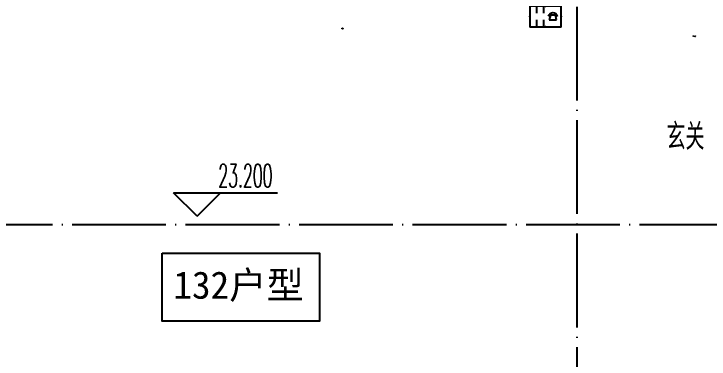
# Model space of a CAD drawing. Extents: x 27938 to 1507990, y 110129 to 923079.
# Drawn here: x 858617 to 863063, y 288152 to 290361 of the extents above; entities that cross this region are included whole.
import ezdxf
from ezdxf.enums import TextEntityAlignment as Align

# ---------------------------------------------------------------- set-up
doc = ezdxf.new("R2010")
doc.units = 0
doc.header["$LTSCALE"] = 1000
doc.header["$MEASUREMENT"] = 0
doc.linetypes.add('DOTE', pattern=[2.42, 2, -0.2, 0.02, -0.2])
for name, color, linetype in [('----建筑底图', 8, 'Continuous'), ('DIM_ELEV', 3, 'Continuous'), ('DOTE', 1, 'Continuous'), ('EQUIP-安防', 3, 'Continuous'), ('PUB_TEXT', 4, 'Continuous'), ('WINDOW', 4, 'Continuous'), ('WINDOW_TEXT', 7, 'Continuous')]:
    doc.layers.add(name, color=color, linetype=linetype)
doc.styles.add('_TCH_DIM', font='SIMPLEX.shx', dxfattribs={"width": 0.7, "bigfont": 'GBCBIG.shx'})
doc.styles.add('_TCH_WINDOW', font='SIMPLEX.shx', dxfattribs={"width": 0.7, "height": 3.5, "bigfont": 'GBCBIG.shx'})
doc.styles.add('_TEL_DIM', font='SIMPLEX', dxfattribs={"width": 0.8, "height": 3.5, "bigfont": 'HZTXT'})
doc.styles.get("Standard").update_dxf_attribs({"font": 'gbenor.shx', "bigfont": 'gbcbig.shx'})
doc.styles.add('黑体', font='simhei.ttf')

# ---------------------------------------------------------------- blocks, each defined once
blk = doc.blocks.new('$equip$00002628')
at = {"linetype": 'Continuous'}
for p, q in [((-0.625, 0.415), (0.625, 0.415)), ((-0.625, -0.415), (-0.625, 0.415)), ((0.071, 0.129), (0.071, 0.415)), ((0.35, 0.129), (0.35, 0.415)), ((0.625, 0.415), (0.625, -0.415)), ((-0.472, 0.01), (-0.409, 0.01)), ((-0.446, -0.138), (-0.395, 0.058)), ((-0.395, 0.058), (-0.395, 0.058)), ((-0.395, 0.058), (-0.206, 0.058)), ((-0.206, 0.058), (-0.155, -0.138)), ((-0.191, 0.01), (-0.129, 0.01)), ((-0.155, -0.138), (-0.446, -0.138)), ((0.071, -0.415), (0.071, -0.129)), ((0.35, -0.415), (0.35, -0.129)), ((0.625, -0.415), (-0.625, -0.415))]:
    blk.add_line(p, q, dxfattribs=at)
at = {"const_width": 0.05}
blk.add_lwpolyline([(-0.625, 0.415), (0.625, 0.415), (0.625, -0.415), (-0.625, -0.415), (-0.625, 0.415), (0.625, 0.415)], dxfattribs=at)
at = {"linetype": 'Continuous'}
blk.add_arc((-0.3, -0.011), 0.173, 6.9897, 173.0103, dxfattribs=at)
for p in [(0, 0.415), (-0.625, 0), (0.625, 0), (0, -0.415)]:
    blk.add_point(p)
at = {"color": 7, "style": '_TEL_DIM', "flags": 1}
blk.add_attdef('A', text='', height=0.000025, dxfattribs=at).set_placement((0, 0), align=Align.MIDDLE_CENTER)
blk = doc.blocks.new('GDFGDDADWADAW')
at = {"layer": 'EQUIP-安防', "xscale": -160, "yscale": 160, "zscale": 160}
blk.add_blockref('$equip$00002628', (454716.6, 292749), dxfattribs=at)
blk = doc.blocks.new('$DorLib2D$00000001')
for p, q in [((0.45, 0.975), (0.5, 0.975)), ((0.45, 0), (0.45, 0.975)), ((0.5, 0), (0.5, 0.975)), ((0.5, 0), (0.45, 0))]:
    blk.add_line(p, q)
at = {"lineweight": 13}
blk.add_arc((0.475, 0), 0.975, 91.4693, 180, dxfattribs=at)
blk = doc.blocks.new('$DorLib2D$00000131')
at = {"color": 0, "linetype": 'Continuous'}
for p, q in [((0.15, 0.125), (0.2319, 0.1973)), ((0.2319, 0.1973), (0.2319, 0.125)), ((-0.5, 0.125), (-0.5, 0)), ((0.0192, 0.125), (-0.5, 0.125)), ((0.0192, 0), (0.0192, 0.125)), ((0.35, 0.125), (0.15, 0.125)), ((-0.5, 0), (0.0192, 0)), ((-0.024, 0), (0.5, 0)), ((-0.024, -0.125), (-0.024, 0)), ((0.5, 0), (0.5, -0.125)), ((-0.35, -0.125), (-0.15, -0.125)), ((-0.2319, -0.1973), (-0.2319, -0.125)), ((-0.15, -0.125), (-0.2319, -0.1973)), ((0.5, -0.125), (-0.024, -0.125))]:
    blk.add_line(p, q, dxfattribs=at)
blk = doc.blocks.new('A$C1B43746D')
at = {"color": 8}
blk.add_lwpolyline([(45950.4, -24580), (46956.4, -24580), (46956.4, -25016), (45950.4, -25016)], close=True, dxfattribs=at)
at = {"layer": 'DIM_ELEV', "color": 8}
for p, q in [((46174.2, -24344), (46024.2, -24194)), ((46024.2, -24194), (46689.1, -24194)), ((46174.2, -24344), (46324.2, -24194))]:
    blk.add_line(p, q, dxfattribs=at)
at = {"layer": 'DOTE', "color": 169, "linetype": 'DOTE', "ltscale": 0.3}
for p, q in [((48602.7, -20099.8), (48602.4, -31199.8)), ((66302.5, -24399.8), (12302.5, -24399.8))]:
    blk.add_line(p, q, dxfattribs=at)
at = {"color": 8}
blk.add_blockref('GDFGDDADWADAW', (-406314.1, -315815.2), dxfattribs=at)
at = {"layer": 'WINDOW', "color": 8}
ref = blk.add_blockref('$DorLib2D$00000001', (49352.5, -22899.8), dxfattribs=dict(at, xscale=-1100, yscale=1100, zscale=-1100, rotation=6.071509601039464e-10))
ref.add_attrib('A', 'YFDM1122', (49345, -23194.4), dxfattribs={"layer": 'WINDOW_TEXT', "color": 8, "ltscale": 0.5, "height": 4.25, "style": '_TCH_WINDOW', "width": 0.494118})
ref = blk.add_blockref('$DorLib2D$00000131', (47102.5, -22949.8), dxfattribs=dict(at, xscale=-1600, yscale=100, zscale=-1600, rotation=6.098381566228884e-10))
ref.add_attrib('A', 'M1622', (47097.8, -23144.3), dxfattribs={"layer": 'WINDOW_TEXT', "color": 8, "ltscale": 0.5, "height": 4.25, "style": '_TCH_WINDOW', "width": 0.494118})
at = {"color": 8, "style": '黑体'}
blk.add_text('132户型', height=175, dxfattribs=at).set_placement((46022.4, -24872.2))
at = {"layer": 'DIM_ELEV', "color": 7, "style": '_TCH_DIM', "width": 0.494118}
blk.add_text('23.200', height=148.75, dxfattribs=at).set_placement((46310.1, -24159))
at = {"layer": 'PUB_TEXT', "color": 8}
blk.add_text('玄关', height=168.79, dxfattribs=at).set_placement((49176.6, -23919.2))

msp = doc.modelspace()

# ---------------------------------------------------------------- block references
at = {"layer": '----建筑底图', "ltscale": 0.5}
msp.add_blockref('A$C1B43746D', (813614.1, 313410.2), dxfattribs=at)

doc.saveas('drawing.dxf')
